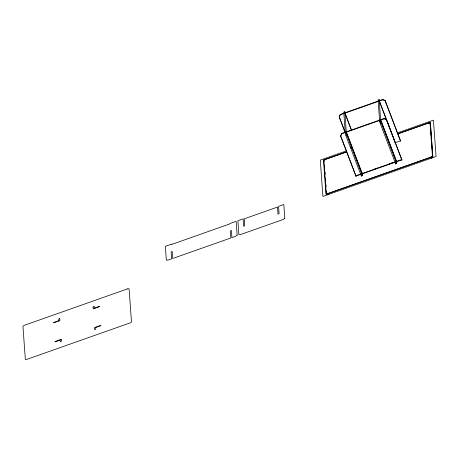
<?xml version="1.0" encoding="UTF-8"?>
<svg xmlns="http://www.w3.org/2000/svg" width="459" height="459" viewBox="0 0 459 459"><rect width="100%" height="100%" fill="white"/><g stroke="black" fill="none" stroke-linecap="round" stroke-linejoin="round"><path stroke-width="0.69" d="M345.053 132.272L339.241 117.056L340.337 114.434L382.749 99.465L385.135 100.51L400.546 140.861M339.241 117.056L340.337 114.434M356.029 176.422L340.624 136.071L341.714 133.449L384.126 118.479L386.518 119.529L401.923 159.875M340.624 136.071L341.714 133.449M344.353 113.178L345.409 112.805L344.812 111.703L343.757 112.071L343.843 113.195M379.759 100.682L379.163 99.574L378.107 99.947L378.193 101.072M340.36 114.773L382.772 99.798L385.164 100.848L400.569 141.2M341.737 133.787L384.154 118.818L386.541 119.862L401.952 160.214M361.411 176.256L346.006 135.904L345.329 133.672L346.379 133.305L346.298 132.181L362.214 173.858M395.761 164.127L380.356 123.781L379.679 121.549L380.729 121.176L380.649 120.051L396.691 162.067M346.006 135.904L347.056 135.531L346.379 133.305M380.356 123.781L381.406 123.408L380.729 121.176M346.534 150.845L320.267 160.116L322.901 196.435L436.05 156.49L433.416 120.172L397.046 133.012M346.488 151.895L323.497 160.013L325.982 194.306L432.82 156.594L430.335 122.301L397.878 133.758M346.838 151.889L323.853 160.002L326.326 194.071L432.464 156.605L429.991 122.536L397.54 133.988M395.038 142.766L400.437 140.861L400.414 140.523M373.787 169.365L382.531 166.278M389.255 163.909L393.96 162.245M377.505 168.114L355.88 175.745L355.903 176.084L401.82 159.875L401.797 159.537L395.715 161.683M381.498 166.703L394.367 162.159M395.87 162.767L396.92 162.394L380.62 119.713L379.266 101.037L386.977 121.228M361.285 175.917L362.335 175.545L362.128 172.704M395.635 163.788L396.685 163.421L396.478 160.575M432.803 157.041L432.424 156.043A1.865 0.539 -20.9 0 1 430.708 157.225L431.093 158.223A1.865 0.539 -20.9 0 0 432.803 157.041L430.416 124.096L430.031 123.098A1.865 0.539 -20.9 0 0 428.236 123.155M386.208 118.933L379.243 100.699L379.163 99.574M395.314 143.053L387.201 121.537M381.406 123.408L396.811 163.76M380.838 123.678L379.593 120.424L379.679 121.549M351.359 129.759L344.893 112.828L344.812 111.703M351.382 130.098L344.916 113.166L346.27 131.842L362.185 173.519M347.056 135.531L362.461 175.883M339.218 116.718L345.03 131.934M350.716 146.874L351.462 148.831M340.601 135.738L356.006 176.084M324.278 161.562L323.893 160.564A1.865 0.539 -20.9 0 1 325.609 159.382M326.67 194.507L326.286 193.509A1.865 0.539 -20.9 0 0 328.082 193.451L328.46 194.45A1.865 0.539 -20.9 0 1 326.67 194.507L326.412 191.001M388.578 140.552L388.607 140.89M385.135 100.51L385.164 100.848M386.518 119.529L386.541 119.862M382.749 99.465L382.772 99.798M384.126 118.479L384.154 118.818M378.216 101.41L379.57 120.086M354.228 152.681L354.256 153.019M343.866 113.534L345.22 132.215M345.243 132.548L345.329 133.672M324.582 165.768L324.737 167.874M325.041 172.079L325.196 174.179M325.5 178.385L325.649 180.49M325.953 184.696L326.108 186.796M429.871 123.884A1.865 0.539 -20.9 0 1 430.416 124.096M237.142 235.169L235.433 236.351L231.927 237.59L231.416 230.556L230.366 230.929L230.877 237.963L172.687 258.497L172.182 251.469L171.127 251.836L171.637 258.87L168.132 260.11L166.342 260.167L165.338 246.328L171.643 244.096L171.672 244.435L229.856 223.894L229.833 223.556L236.138 221.33L237.142 235.169M284.815 218.341L283.1 219.522L240.688 234.497L238.898 234.549L237.894 220.71L243.15 218.857L243.683 226.224L244.739 225.857L244.228 218.823L277.523 207.066L278.034 214.101L279.089 213.728L278.55 206.361L283.811 204.502L284.815 218.341M127.292 288.963L24.66 325.196A1.865 0.539 -20.9 0 0 22.95 326.378L25.343 359.317A1.865 0.539 -20.9 0 0 27.133 359.265L129.765 323.033A1.865 0.539 -20.9 0 0 131.475 321.851L129.088 288.912A1.865 0.539 -20.9 0 0 127.292 288.963M59.739 318.626L58.689 318.999L58.809 320.686L53.554 322.545L53.577 322.878L59.888 320.652L59.739 318.626M94.089 306.503L93.039 306.87L93.183 308.896L99.494 306.669L99.471 306.331L94.21 308.19L94.089 306.503M61.242 339.327L54.931 341.559L54.96 341.892L60.215 340.039L60.336 341.726L61.391 341.353L61.242 339.327M100.848 325.351L94.543 327.577L94.686 329.602L95.742 329.229L95.615 327.542L100.877 325.683L100.848 325.351"/></g></svg>
